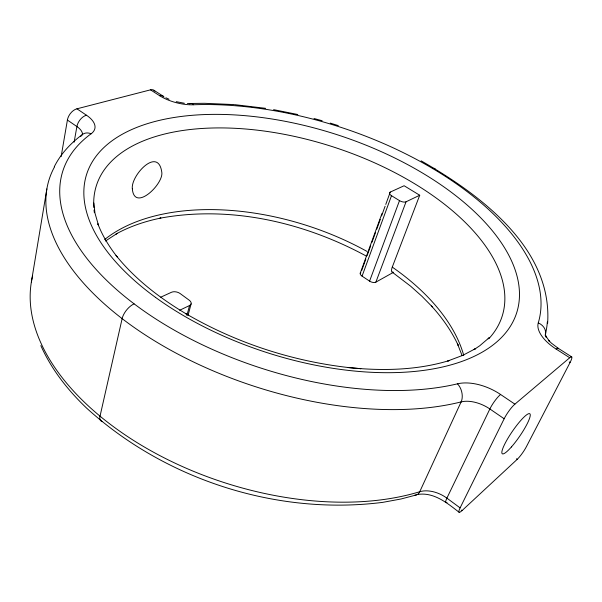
<?xml version="1.0" encoding="UTF-8"?>
<svg xmlns="http://www.w3.org/2000/svg" width="602" height="602" viewBox="0 0 602 602"><rect width="100%" height="100%" fill="white"/><g stroke="black" fill="none" stroke-linecap="round" stroke-linejoin="round"><path stroke-width="0.9" d="M547.624 323.349C552.644 247.708 479.215 194.032 421.107 160.824M31.372 281.962L46.873 188.915M61.133 156.618L67.401 120.061L76.898 126.548A22.146 10.309 11.1 0 1 82.504 134.818M74.121 142.207L76.898 126.548M100.03 416.163L122.138 318.624M186.906 315.44L189.547 305.523A6.283 3.635 14.4 0 0 189.254 300.225L180.164 293.565A6.261 3.604 14.1 0 0 171.51 292.256L160.764 297.177M188.027 315.448L191.112 303.882M360.229 273.233L381.984 213.492M361.667 270.554L365.843 259.093M367.13 255.564L370.659 245.864M371.946 242.335L375.482 232.635M376.769 229.114L380.298 219.414M381.585 215.885L385.122 206.185M385.762 204.424L390.262 192.076L404.115 185.74L419.722 195.244L392.271 267.107A9.286 3.138 -56.8 0 0 393.076 272.277M393.588 272.247L375.874 282.135A4.718 2.461 20.3 0 1 369.583 281.126L362.065 276.145L391.503 195.695A4.929 2.242 19.7 0 1 390.262 192.076M369.583 281.126L399.495 200.624L391.503 195.695M375.874 282.135L406.049 201.798L419.722 195.244M419.737 491.721L461.124 401.903A27.022 15.532 26.2 0 1 489.87 408.969L504.167 418.759L460.101 507.885L446.902 498.147A25.419 16.412 28 0 0 419.737 491.721A246.301 143.998 17.9 0 1 151.395 451.033A246.301 143.998 17.9 0 1 32.606 275.957M569.703 357.776A11.912 2.122 -56.2 0 1 570.102 362.442L526.381 446.714A11.242 1.904 -55.4 0 1 517.208 459.326M54.263 166.754C60.727 153.856 70.78 143.103 82.323 134.585M488.094 338.881L489.418 337.504L479.704 345.789L474.037 349.581L475.685 348.55L462.727 355.368L447.707 361.019L449.453 360.5C416.772 370.456 381.992 370.998 348.234 367.551L360.824 368.687L359.808 368.605M504.145 418.781A12.898 2.506 -55.6 0 1 514.868 404.183L569.718 357.746L556.18 349.107A36.112 17.639 25.9 0 1 538.256 322.905A11.784 9.858 16.1 0 1 545.194 335.623M105.433 241.026L117.36 233.298L116.073 234.012C130.024 226.284 145.323 221.243 160.915 218.022L159.808 218.233C230.393 205.124 304.311 222.341 366.708 256.294M179.712 310.233L189.547 305.523M416.433 494.912L400.962 499.005L382.706 502.361C277.221 515.748 166.137 479.975 87.365 408.803L86.402 407.915C67.717 390.058 51.411 369.312 40.838 345.601M67.371 120.069A10.46 6.532 -56 0 1 76.906 108.819L150.5 89.841A9.805 5.696 -58.3 0 1 154.797 91.135M418.172 494.392C434.147 492.127 447.391 503.197 459.13 512.294M187.425 103.506L204.499 103.303L233.907 104.582M234.622 104.643L265.648 108.337M349.13 367.626C291.707 361.14 235.585 342.681 185.657 313.559L186.477 314.056C160.177 298.366 135.322 279.471 116.066 255.466L117.164 256.881C109.263 246.805 102.415 235.811 97.855 223.816L98.593 225.63L94.965 213.085L93.859 203.009M184.385 103.258L176.235 101.678M273.601 109.647L297.787 114.515M314.026 118.519L322.145 120.739M330.235 123.101L338.294 125.607M165.881 97.757L169.042 99.255M153.946 90.292L163.165 96.177M571.704 356.888L558.235 348.302L551.409 343.14L548.542 340.25L549.408 341.289L545.66 335.788L546.33 337.429L545.442 334.99M150.5 89.841L159.741 95.756A9.858 5.636 -58.3 0 1 164 97.02M569.244 361.922L570.079 362.464M76.913 108.789L86.447 115.2A33.403 15.321 11.2 0 1 91.143 133.749A249.559 126.834 17.9 0 0 147.558 313.499A249.559 126.834 17.9 0 0 457.52 383.813A40.801 23.147 26 0 1 500.555 394.468L514.891 404.145M516.411 458.814L517.193 459.356L461.99 510.639L461.17 510.037M392.12 272.081L410.617 286.183L421.949 296.289L432.289 306.847L431.506 306.027C442.169 317.781 451.515 330.852 458.167 345.307L457.535 343.96L462.073 355.549M362.065 276.145A4.696 2.438 20 0 1 360.801 272.45M406.049 201.798A4.944 2.257 19.9 0 1 399.495 200.624M547.316 322.01A259.996 134.246 17.9 0 1 545.292 334.667M556.165 349.145A11.844 2.265 -56.3 0 1 558.453 348.806M193.551 104.763A249.559 126.834 17.9 0 1 442.387 174.482A249.559 126.834 17.9 0 1 538.278 322.883M432.74 168.635A9.7 3.401 -58.6 0 1 435.321 169.41M462.005 510.609A12.175 2.22 -54.8 0 1 460.086 507.907M447.023 502.429A12.108 2.363 -54.7 0 1 446.88 498.17L489.87 408.969A12.823 2.671 -55.6 0 1 500.54 394.506M419.76 491.751A12.386 7.533 72.5 0 1 414.883 495.13M461.124 401.903A259.989 134.238 17.9 0 1 163.586 346.195A259.989 134.238 17.9 0 1 54.489 166.942M457.505 383.85A13.003 8.594 74.7 0 1 461.155 401.933M102.46 421.52A12.71 5.704 -49.9 0 1 99.992 416.178M122.101 318.646A13.364 6.539 -51.9 0 1 134.088 303.867M159.741 95.756A29.506 12.537 14.3 0 0 193.505 104.771A9.918 4.966 86.6 0 0 189.66 103.868M76.868 126.555A10.52 6.464 -56 0 1 86.44 115.238M80.66 136.609A11.017 8.706 51.3 0 1 91.135 133.787M93.829 207.479A213.138 109.383 17.9 0 1 335.773 147.753A213.138 109.383 17.9 0 1 489.14 338.354M94.371 212.694A213.138 109.383 17.9 0 1 94.047 210.068M104.65 239.536A202.039 117.48 17.9 0 1 366.964 251.395M392.271 267.107A202.039 117.48 17.9 0 1 463.743 355.421M132.327 188.772C134.254 212.544 163.782 183.971 161.795 172.255C158.228 145.97 130.672 175.46 132.327 188.772M511.399 446.977A24.283 4.395 -55.5 0 0 530.016 413.958A24.283 4.395 -55.5 0 0 506.749 440.333A24.283 4.395 -55.5 0 0 511.399 446.977M155.489 297.365A225.9 114.463 17.9 0 0 514.605 318.3A225.9 114.463 17.9 0 0 234.878 114.929A225.9 114.463 17.9 0 0 155.489 297.365"/></g></svg>
